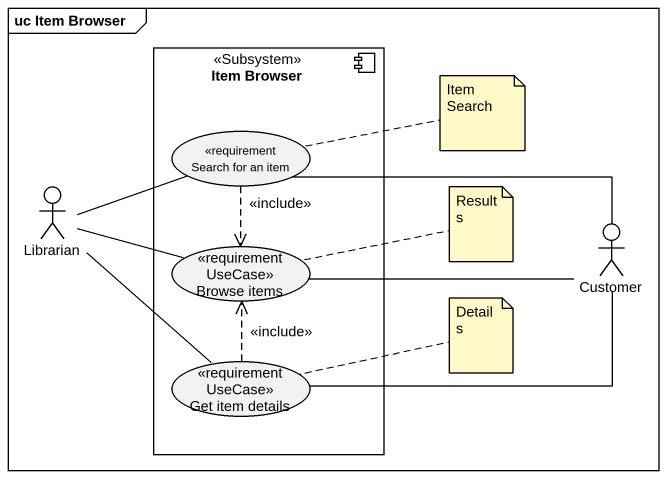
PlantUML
@startuml
mainframe uc Item Browser
component "Item Browser" as Item_Browser <<Subsystem>> {
  usecase "Search for an item" as Search_for_an_item <<requirementUseCase>>
  usecase "Browse items" as Browse_items <<requirementUseCase>>
  usecase "Get item details" as Get_item_details <<requirementUseCase>>
}
actor Librarian
actor Customer
Search_for_an_item ..> Browse_items : <<include>>
Librarian -right- Search_for_an_item
Librarian -- Get_item_details
Browse_items -left- Librarian
Customer -left- Search_for_an_item
Customer -left- Browse_items
Customer -left- Get_item_details
Get_item_details .up.> Browse_items : <<include>>
note right of Search_for_an_item : Item Search
note right of Browse_items : Results
note right of Get_item_details : Details
@enduml
